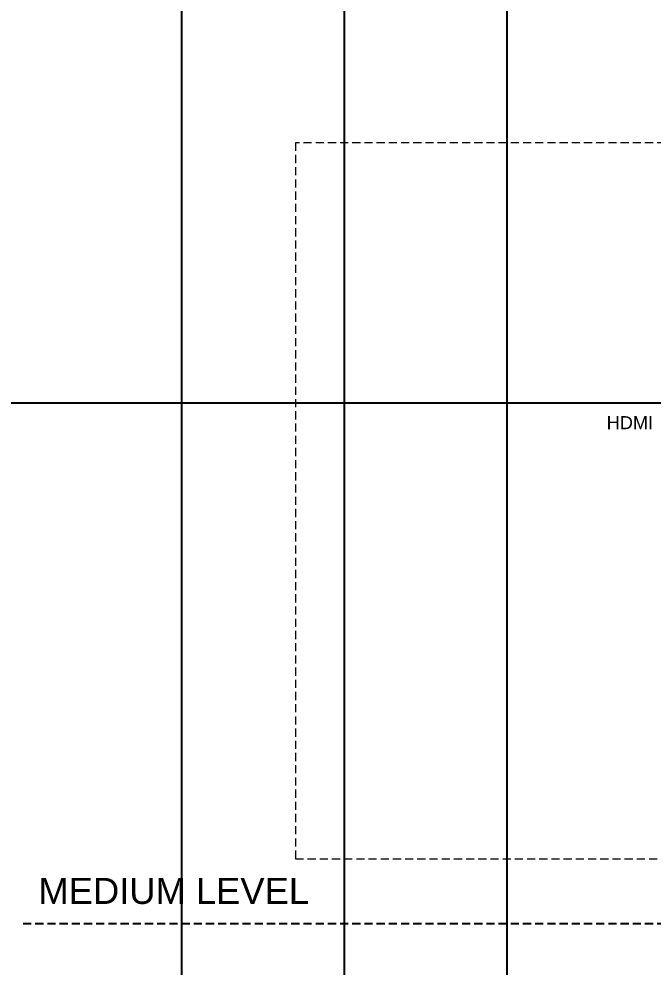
# Model space of a CAD drawing. Header units: millimetres. Extents: x -71336 to -35435, y -26189 to 22712.
# Drawn here: x -40079 to -39981.5, y -5488 to -5342.4 of the extents above; entities that cross this region are included whole.
import ezdxf

# ---------------------------------------------------------------- set-up
doc = ezdxf.new("R2010")
doc.units = ezdxf.units.MM
doc.linetypes.add('DASHED2', pattern=[0.375, 0.25, -0.125])
doc.layers.add('SC - Cat - Green - Data', color=84, linetype='Continuous')
doc.layers.add('SC - Text', color=7, linetype='Continuous')
doc.layers.add('SC - Equipment', color=7, linetype='Continuous', lineweight=13)
doc.layers.add('SC - Xlines', color=252, linetype='Continuous', plot=False)
doc.styles.add('ARIAL', font='arial.ttf')
doc.styles.get("Standard").update_dxf_attribs({"font": 'arial.ttf', "height": 35})

msp = doc.modelspace()

# ---------------------------------------------------------------- linework, layer by layer
at = {"color": 31, "linetype": 'DASHED2', "ltscale": 5}
msp.add_line((-39478.971, -5481.375), (-40078.971, -5481.375), dxfattribs=at)
at = {"layer": 'SC - Cat - Green - Data', "ltscale": 5}
msp.add_lwpolyline([(-39905.471, -5401.375), (-40108.971, -5401.375)], dxfattribs=at)
at = {"layer": 'SC - Equipment', "color": 251, "linetype": 'DASHED2', "ltscale": 5, "true_color": 0x636466}
msp.add_lwpolyline([(-39771.47, -5361.375), (-40036.47, -5361.375), (-40036.471, -5471.375), (-39771.471, -5471.375)], close=True, dxfattribs=at)
at = {"layer": 'SC - Xlines', "color": 250, "ltscale": 5}
for points in [[(-40053.971, -4973.253), (-40053.971, -5649.498)], [(-40003.971, -4973.253), (-40003.971, -5649.498)]]:
    msp.add_lwpolyline(points, dxfattribs=at)
at = {"layer": 'SC - Xlines', "ltscale": 5}
msp.add_lwpolyline([(-40028.971, -4973.253), (-40028.971, -5649.498)], dxfattribs=at)

# ---------------------------------------------------------------- texts
at = {"layer": 'SC - Equipment', "ltscale": 5, "insert": (-39981.47, -5404.376), "char_height": 2, "width": 5.77361, "attachment_point": 6}
msp.add_mtext('HDMI', dxfattribs=at)
at = {"layer": 'SC - Text', "insert": (-40075.971, -5478.375), "char_height": 4, "attachment_point": 7, "style": 'ARIAL'}
msp.add_mtext('MEDIUM LEVEL', dxfattribs=at)

doc.saveas('drawing.dxf')
